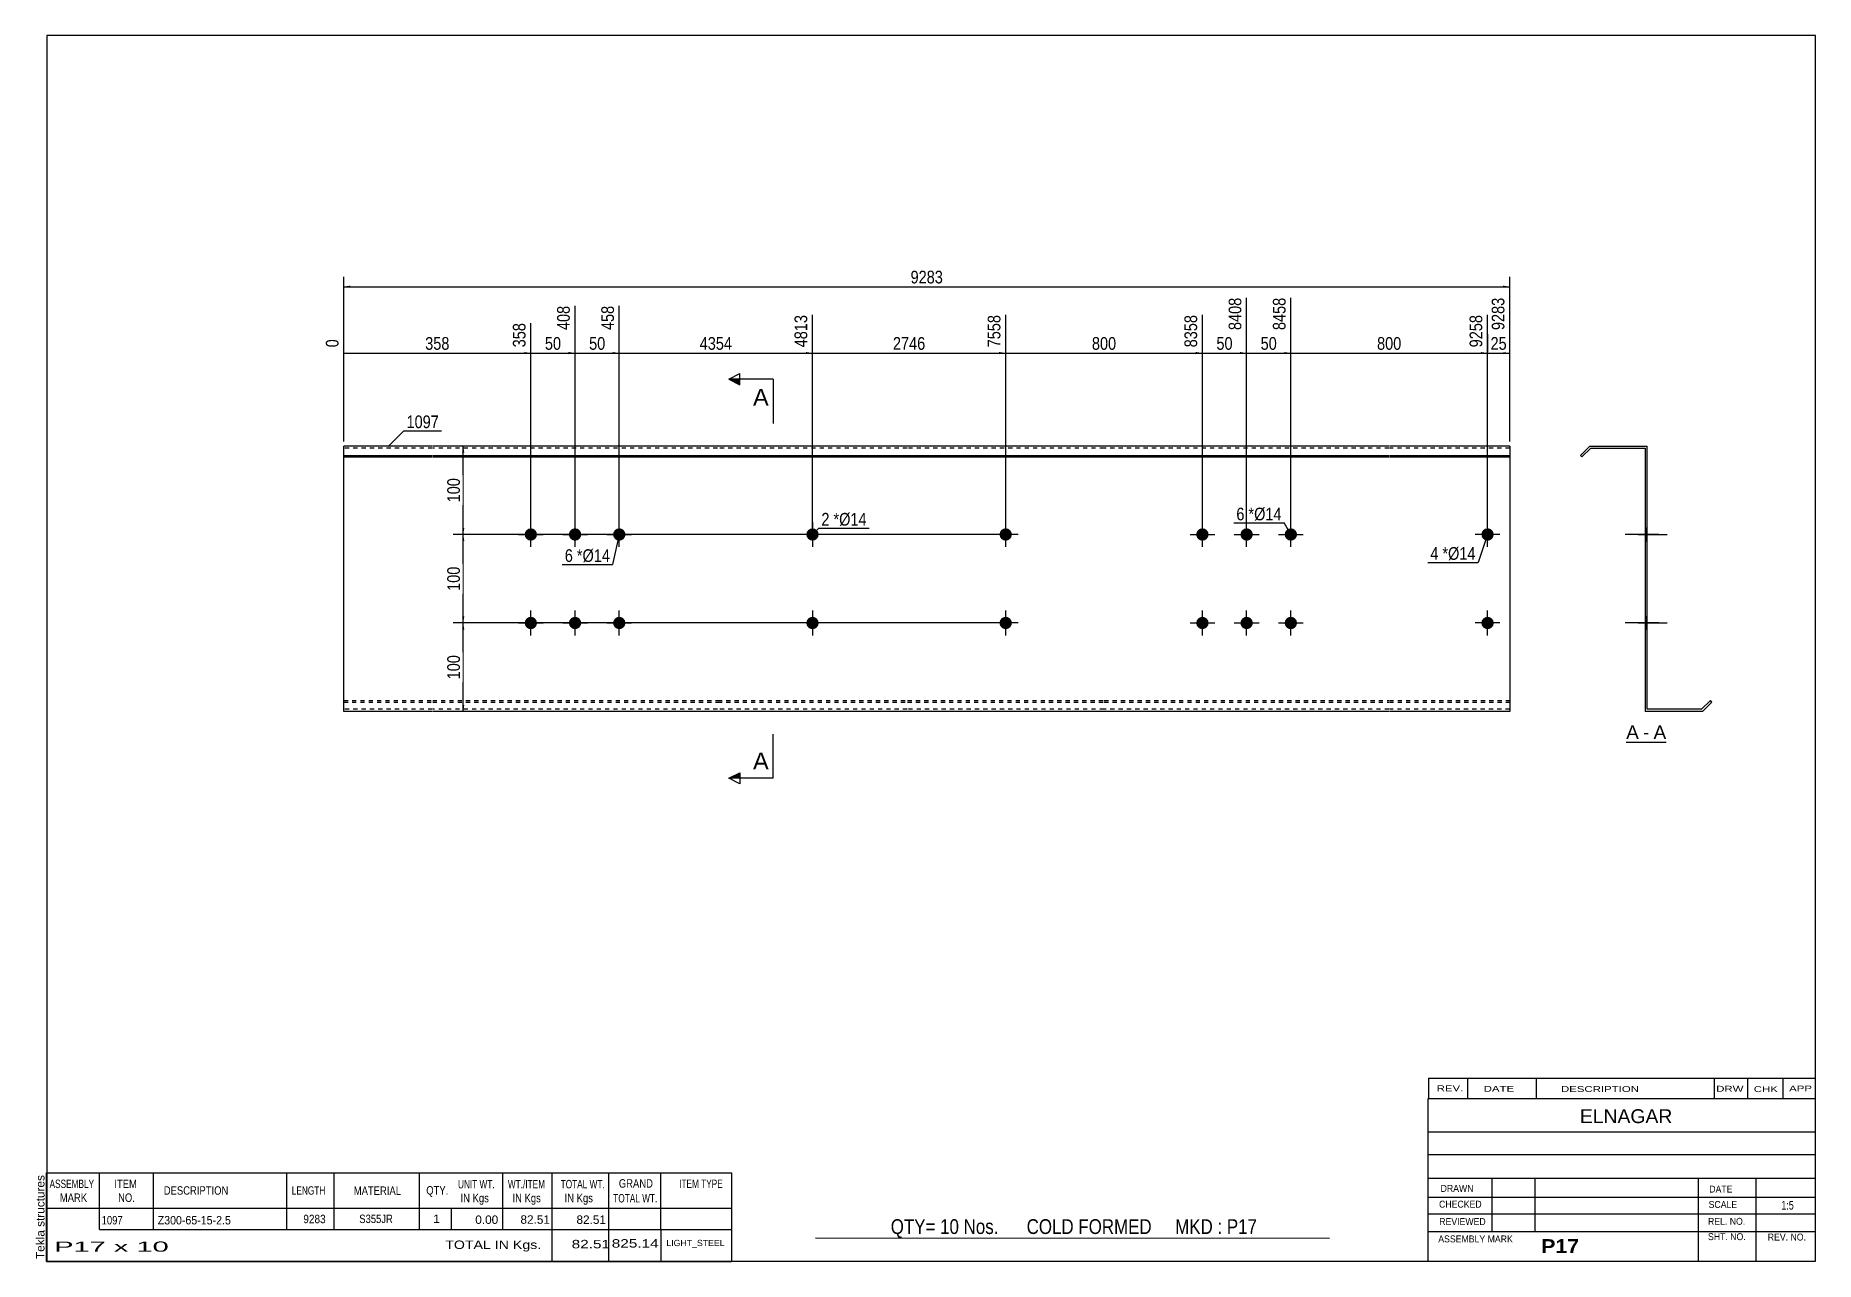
# Model space of a CAD drawing. Header units: millimetres. Extents: x -70 to 333, y -154 to 123.
import ezdxf

# ---------------------------------------------------------------- set-up
doc = ezdxf.new("R2010")
doc.units = ezdxf.units.MM
doc.linetypes.add('DXK_LINE_DOT1', pattern=[1.8814, 0.9407, -0.9407])
doc.styles.add('Arial', font='ARIAL.TTF', dxfattribs={"height": 0.2})
doc.styles.add('Arial Bold', font='ARIALBD.TTF', dxfattribs={"height": 0.2})
doc.styles.add('Arial Narrow', font='ARIALN.TTF', dxfattribs={"height": 0.2})

# ---------------------------------------------------------------- blocks, each defined once
blk = doc.blocks.new('Unknown-629083324-1555')
at = {"color": 5, "linetype": 'Continuous'}
for p, q in [((332.8, 122.75), (-67.2, 122.75)), ((-67.2, 122.75), (-67.2, -154.25)), ((332.8, -154.25), (332.8, 122.75)), ((-67.2, -154.25), (332.8, -154.25))]:
    blk.add_line(p, q, dxfattribs=at)
at = {"color": 174, "linetype": 'Continuous', "style": 'Arial'}
blk.add_text('Tekla structures', height=1.9102, rotation=90, dxfattribs=at).set_placement((-67.7, -153.75))
blk = doc.blocks.new('Unknown-629083324-12 - 1230')
at = {"color": 7, "linetype": 'Continuous'}
blk.add_line((290.01, -36.95), (299.04, -36.95), dxfattribs=at)
at = {"color": 0, "linetype": 'Continuous'}
blk.add_wipeout([(292.86, -36.2), (292.86, -33), (290.01, -33), (290.01, -36.2)], dxfattribs=at)
blk.add_wipeout([(295.24, -36.2), (295.24, -33), (293.82, -33), (293.82, -36.2)], dxfattribs=at)
at = {"color": 96, "linetype": 'Continuous', "style": 'Arial'}
blk.add_text('A', height=3.06, dxfattribs=at).set_placement((290.01, -36.2))
at = {"color": 0, "linetype": 'Continuous'}
blk.add_wipeout([(299.04, -36.2), (299.04, -33), (296.2, -33), (296.2, -36.2)], dxfattribs=at)
at = {"color": 96, "linetype": 'Continuous', "style": 'Arial'}
for s, p in [('-', (293.82, -36.2)), ('A', (296.2, -36.2))]:
    blk.add_text(s, height=3.06, dxfattribs=at).set_placement(p)
blk = doc.blocks.new('Bolt-629083324-1223 - 1203')
at = {"linetype": 'Continuous'}
for points in [[(107.39, 10, -1), (104.59, 10, -1)], [(107.39, -10, -1), (104.59, -10, -1)]]:
    blk.add_hatch(color=3, dxfattribs=at).paths.add_polyline_path(points)
at = {"color": 3, "linetype": 'Continuous'}
for p, q in [((105.99, 12.8), (105.99, 7.2)), ((108.79, 10), (103.19, 10)), ((105.99, -7.2), (105.99, -12.8)), ((108.79, -10), (103.19, -10))]:
    blk.add_line(p, q, dxfattribs=at)
blk = doc.blocks.new('Part-629083324-1218 - 1203')
at = {"color": 2, "linetype": 'Continuous'}
for p, q in [((0, -30), (0, 30)), ((20, 30), (0, 30)), ((84.49, 30), (20.1, 30)), ((127.39, 30), (84.59, 30)), ((171.88, 30), (127.49, 30)), ((236.36, 30), (171.98, 30)), ((263.66, 30), (236.46, 30)), ((263.66, 30), (263.66, -30)), ((0, 27.88), (20, 27.88)), ((0, 27.53), (20, 27.53)), ((20.1, 27.88), (84.49, 27.88)), ((20.1, 27.53), (84.49, 27.53)), ((84.59, 27.88), (127.39, 27.88)), ((84.59, 27.53), (127.39, 27.53)), ((127.49, 27.88), (171.88, 27.88)), ((127.49, 27.53), (171.88, 27.53)), ((171.98, 27.88), (236.36, 27.88)), ((171.98, 27.53), (236.36, 27.53)), ((236.46, 27.88), (263.66, 27.88)), ((236.46, 27.53), (263.66, 27.53)), ((20, -30), (0, -30)), ((84.49, -30), (20.1, -30)), ((127.39, -30), (84.59, -30)), ((171.88, -30), (127.49, -30)), ((236.36, -30), (171.98, -30)), ((263.66, -30), (236.46, -30))]:
    blk.add_line(p, q, dxfattribs=at)
at = {"color": 7, "linetype": 'DXK_LINE_DOT1'}
for p, q in [((20, 29.5), (0, 29.5)), ((84.49, 29.5), (20.1, 29.5)), ((127.39, 29.5), (84.59, 29.5)), ((171.88, 29.5), (127.49, 29.5)), ((236.36, 29.5), (171.98, 29.5)), ((263.66, 29.5), (236.46, 29.5)), ((0, -27.53), (20, -27.53)), ((0, -27.88), (20, -27.88)), ((20.1, -27.53), (84.49, -27.53)), ((20.1, -27.88), (84.49, -27.88)), ((84.59, -27.53), (127.39, -27.53)), ((84.59, -27.88), (127.39, -27.88)), ((127.49, -27.53), (171.88, -27.53)), ((127.49, -27.88), (171.88, -27.88)), ((171.98, -27.53), (236.36, -27.53)), ((171.98, -27.88), (236.36, -27.88)), ((236.46, -27.53), (263.66, -27.53)), ((236.46, -27.88), (263.66, -27.88)), ((20, -29.5), (0, -29.5)), ((84.49, -29.5), (20.1, -29.5)), ((127.39, -29.5), (84.59, -29.5)), ((171.88, -29.5), (127.49, -29.5)), ((236.36, -29.5), (171.98, -29.5)), ((263.66, -29.5), (236.46, -29.5))]:
    blk.add_line(p, q, dxfattribs=at)
blk = doc.blocks.new('Bolt-629083324-1219 - 1203')
at = {"linetype": 'Continuous'}
for points in [[(192.77, 10, -1), (195.57, 10, -1)], [(202.77, 10, -1), (205.57, 10, -1)], [(212.77, 10, -1), (215.57, 10, -1)], [(192.77, -10, -1), (195.57, -10, -1)], [(202.77, -10, -1), (205.57, -10, -1)], [(212.77, -10, -1), (215.57, -10, -1)]]:
    blk.add_hatch(color=3, dxfattribs=at).paths.add_polyline_path(points)
at = {"color": 3, "linetype": 'Continuous'}
for p, q in [((194.17, 7.2), (194.17, 12.8)), ((204.17, 7.2), (204.17, 12.8)), ((214.17, 7.2), (214.17, 12.8)), ((191.37, 10), (196.97, 10)), ((201.37, 10), (206.97, 10)), ((211.37, 10), (216.97, 10)), ((194.17, -12.8), (194.17, -7.2)), ((204.17, -12.8), (204.17, -7.2)), ((214.17, -12.8), (214.17, -7.2)), ((191.37, -10), (196.97, -10)), ((201.37, -10), (206.97, -10)), ((211.37, -10), (216.97, -10))]:
    blk.add_line(p, q, dxfattribs=at)
blk = doc.blocks.new('Bolt-629083324-1220 - 1203')
at = {"linetype": 'Continuous'}
for points in [[(148.28, 10, -1), (151.08, 10, -1)], [(257.26, 10, -1), (260.06, 10, -1)]]:
    blk.add_hatch(color=3, dxfattribs=at).paths.add_polyline_path(points)
at = {"color": 3, "linetype": 'Continuous'}
for p, q in [((149.68, 7.2), (149.68, 12.8)), ((258.66, 7.2), (258.66, 12.8)), ((152.48, 10), (146.88, 10)), ((261.46, 10), (255.86, 10))]:
    blk.add_line(p, q, dxfattribs=at)
blk = doc.blocks.new('Bolt-629083324-1221 - 1203')
at = {"linetype": 'Continuous'}
for points in [[(148.28, -10, -1), (151.08, -10, -1)], [(257.26, -10, -1), (260.06, -10, -1)]]:
    blk.add_hatch(color=3, dxfattribs=at).paths.add_polyline_path(points)
at = {"color": 3, "linetype": 'Continuous'}
for p, q in [((149.68, -12.8), (149.68, -7.2)), ((258.66, -12.8), (258.66, -7.2)), ((152.48, -10), (146.88, -10)), ((261.46, -10), (255.86, -10))]:
    blk.add_line(p, q, dxfattribs=at)
blk = doc.blocks.new('Bolt-629083324-1222 - 1203')
at = {"linetype": 'Continuous'}
for points in [[(40.89, 10, -1), (43.69, 10, -1)], [(50.89, 10, -1), (53.69, 10, -1)], [(60.89, 10, -1), (63.69, 10, -1)], [(40.89, -10, -1), (43.69, -10, -1)], [(50.89, -10, -1), (53.69, -10, -1)], [(60.89, -10, -1), (63.69, -10, -1)]]:
    blk.add_hatch(color=3, dxfattribs=at).paths.add_polyline_path(points)
at = {"color": 3, "linetype": 'Continuous'}
for p, q in [((42.29, 7.2), (42.29, 12.8)), ((52.29, 7.2), (52.29, 12.8)), ((62.29, 7.2), (62.29, 12.8)), ((39.49, 10), (45.09, 10)), ((49.49, 10), (55.09, 10)), ((59.49, 10), (65.09, 10)), ((42.29, -12.8), (42.29, -7.2)), ((52.29, -12.8), (52.29, -7.2)), ((62.29, -12.8), (62.29, -7.2)), ((39.49, -10), (45.09, -10)), ((49.49, -10), (55.09, -10)), ((59.49, -10), (65.09, -10))]:
    blk.add_line(p, q, dxfattribs=at)
blk = doc.blocks.new('Part-629083324-1232 - 1230')
at = {"color": 2, "linetype": 'Continuous'}
for p, q in [((281.78, 30), (279.66, 27.88)), ((280.01, 27.53), (281.99, 29.5)), ((281.78, 30), (294.78, 30)), ((281.99, 29.5), (294.28, 29.5)), ((294.28, 29.5), (294.28, -30)), ((294.78, -29.5), (294.78, 30)), ((279.66, 27.88), (280.01, 27.53)), ((309.05, -27.53), (307.07, -29.5)), ((307.28, -30), (309.4, -27.88)), ((309.4, -27.88), (309.05, -27.53)), ((307.28, -30), (294.28, -30)), ((307.07, -29.5), (294.78, -29.5))]:
    blk.add_line(p, q, dxfattribs=at)
blk = doc.blocks.new('Bolt-629083324-1233 - 1230')
at = {"linetype": 'Continuous'}
for points in [[(294.28, 11.4), (294.28, 8.6), (294.78, 8.6), (294.78, 11.4)], [(294.28, 11.4), (294.28, 8.6), (294.78, 8.6), (294.78, 11.4)], [(294.28, 11.4), (294.28, 8.6), (294.78, 8.6), (294.78, 11.4)], [(294.28, -8.6), (294.28, -11.4), (294.78, -11.4), (294.78, -8.6)], [(294.28, -8.6), (294.28, -11.4), (294.78, -11.4), (294.78, -8.6)], [(294.28, -8.6), (294.28, -11.4), (294.78, -11.4), (294.78, -8.6)]]:
    blk.add_hatch(color=3, dxfattribs=at).paths.add_polyline_path(points)
at = {"color": 3, "linetype": 'Continuous'}
for p, q in [((297.38, 10), (289.78, 10)), ((297.38, 10), (289.78, 10)), ((297.38, 10), (289.78, 10)), ((294.78, 11.4), (294.28, 11.4)), ((294.78, 11.4), (294.28, 11.4)), ((294.78, 11.4), (294.28, 11.4)), ((294.78, 8.6), (294.28, 8.6)), ((294.78, 8.6), (294.28, 8.6)), ((294.78, 8.6), (294.28, 8.6)), ((297.38, -10), (289.78, -10)), ((297.38, -10), (289.78, -10)), ((297.38, -10), (289.78, -10)), ((294.78, -8.6), (294.28, -8.6)), ((294.78, -8.6), (294.28, -8.6)), ((294.78, -8.6), (294.28, -8.6)), ((294.78, -11.4), (294.28, -11.4)), ((294.78, -11.4), (294.28, -11.4)), ((294.78, -11.4), (294.28, -11.4))]:
    blk.add_line(p, q, dxfattribs=at)
blk = doc.blocks.new('Bolt-629083324-1234 - 1230')
at = {"linetype": 'Continuous'}
blk.add_hatch(color=3, dxfattribs=at).paths.add_polyline_path([(294.28, 11.4), (294.28, 8.6), (294.78, 8.6), (294.78, 11.4)])
blk.add_hatch(color=3, dxfattribs=at).paths.add_polyline_path([(294.28, 11.4), (294.28, 8.6), (294.78, 8.6), (294.78, 11.4)])
at = {"color": 3, "linetype": 'Continuous'}
for p, q in [((292.68, 10), (299.28, 10)), ((292.68, 10), (299.28, 10)), ((294.28, 11.4), (294.78, 11.4)), ((294.28, 11.4), (294.78, 11.4)), ((294.28, 8.6), (294.78, 8.6)), ((294.28, 8.6), (294.78, 8.6))]:
    blk.add_line(p, q, dxfattribs=at)
blk = doc.blocks.new('Bolt-629083324-1235 - 1230')
at = {"linetype": 'Continuous'}
blk.add_hatch(color=3, dxfattribs=at).paths.add_polyline_path([(294.28, -8.6), (294.28, -11.4), (294.78, -11.4), (294.78, -8.6)])
blk.add_hatch(color=3, dxfattribs=at).paths.add_polyline_path([(294.28, -8.6), (294.28, -11.4), (294.78, -11.4), (294.78, -8.6)])
at = {"color": 3, "linetype": 'Continuous'}
for p, q in [((292.68, -10), (299.28, -10)), ((292.68, -10), (299.28, -10)), ((294.28, -8.6), (294.78, -8.6)), ((294.28, -8.6), (294.78, -8.6)), ((294.28, -11.4), (294.78, -11.4)), ((294.28, -11.4), (294.78, -11.4))]:
    blk.add_line(p, q, dxfattribs=at)
blk = doc.blocks.new('Bolt-629083324-1236 - 1230')
at = {"linetype": 'Continuous'}
for points in [[(294.28, 11.4), (294.28, 8.6), (294.78, 8.6), (294.78, 11.4)], [(294.28, 11.4), (294.28, 8.6), (294.78, 8.6), (294.78, 11.4)], [(294.28, 11.4), (294.28, 8.6), (294.78, 8.6), (294.78, 11.4)], [(294.28, -8.6), (294.28, -11.4), (294.78, -11.4), (294.78, -8.6)], [(294.28, -8.6), (294.28, -11.4), (294.78, -11.4), (294.78, -8.6)], [(294.28, -8.6), (294.28, -11.4), (294.78, -11.4), (294.78, -8.6)]]:
    blk.add_hatch(color=3, dxfattribs=at).paths.add_polyline_path(points)
at = {"color": 3, "linetype": 'Continuous'}
for p, q in [((297.38, 10), (289.78, 10)), ((297.38, 10), (289.78, 10)), ((297.38, 10), (289.78, 10)), ((294.78, 11.4), (294.28, 11.4)), ((294.78, 11.4), (294.28, 11.4)), ((294.78, 11.4), (294.28, 11.4)), ((294.78, 8.6), (294.28, 8.6)), ((294.78, 8.6), (294.28, 8.6)), ((294.78, 8.6), (294.28, 8.6)), ((297.38, -10), (289.78, -10)), ((297.38, -10), (289.78, -10)), ((297.38, -10), (289.78, -10)), ((294.78, -8.6), (294.28, -8.6)), ((294.78, -8.6), (294.28, -8.6)), ((294.78, -8.6), (294.28, -8.6)), ((294.78, -11.4), (294.28, -11.4)), ((294.78, -11.4), (294.28, -11.4)), ((294.78, -11.4), (294.28, -11.4))]:
    blk.add_line(p, q, dxfattribs=at)
blk = doc.blocks.new('Bolt-629083324-1237 - 1230')
at = {"linetype": 'Continuous'}
for points in [[(294.78, 8.6), (294.78, 11.4), (294.28, 11.4), (294.28, 8.6)], [(294.78, -11.4), (294.78, -8.6), (294.28, -8.6), (294.28, -11.4)]]:
    blk.add_hatch(color=3, dxfattribs=at).paths.add_polyline_path(points)
at = {"color": 3, "linetype": 'Continuous'}
for p, q in [((294.78, 10), (290.28, 10)), ((294.78, 11.4), (294.28, 11.4)), ((294.78, 8.6), (294.28, 8.6)), ((294.78, -10), (290.28, -10)), ((294.78, -8.6), (294.28, -8.6)), ((294.78, -11.4), (294.28, -11.4))]:
    blk.add_line(p, q, dxfattribs=at)
blk = doc.blocks.new('StraightDimension-629083324-1296 - 1203')
at = {"linetype": 'Continuous'}
for points in [[(26.75, -11.5), (27, -10), (27.25, -11.5)], [(27.25, -28.5), (27, -30), (26.75, -28.5)]]:
    blk.add_hatch(color=7, dxfattribs=at).paths.add_polyline_path(points)
at = {"color": 7, "linetype": 'Continuous'}
for p, q in [((148.68, -10), (24.75, -10)), ((27, -30), (27, -10)), ((41.29, -30), (24.75, -30))]:
    blk.add_line(p, q, dxfattribs=at)
at = {"color": 0}
blk.add_wipeout([(26.85, -16.66), (22.65, -16.66), (22.65, -23.34), (26.85, -23.34)], dxfattribs=at)
at = {"color": 3, "style": 'Arial Narrow'}
blk.add_text('100', height=2.863, rotation=90.0002, dxfattribs=at).set_placement((26.25, -22.74))
blk = doc.blocks.new('StraightDimension-629083324-1256 - 1203')
at = {"linetype": 'Continuous'}
blk.add_hatch(color=7, dxfattribs=at).paths.add_polyline_path([(60.79, 51.25), (62.29, 51), (60.79, 50.75)])
at = {"color": 7, "linetype": 'Continuous'}
for p, q in [((52.29, 11), (52.29, 61.68)), ((62.29, 11), (62.29, 61.68)), ((52.29, 51), (62.29, 51))]:
    blk.add_line(p, q, dxfattribs=at)
at = {"color": 0}
blk.add_wipeout([(59.72, 51.15), (59.72, 55.35), (54.87, 55.35), (54.87, 51.15)], dxfattribs=at)
at = {"color": 0, "linetype": 'Continuous'}
blk.add_wipeout([(61.69, 62.28), (57.49, 62.28), (57.49, 55.6), (61.69, 55.6)], dxfattribs=at)
at = {"color": 3, "linetype": 'Continuous', "style": 'Arial Narrow'}
blk.add_text('458', height=2.863, rotation=90.0002, dxfattribs=at).set_placement((61.09, 56.2))
at = {"color": 3, "style": 'Arial Narrow'}
blk.add_text('50', height=2.863, dxfattribs=at).set_placement((55.47, 51.75))
blk = doc.blocks.new('StraightDimension-629083324-1249 - 1203')
at = {"linetype": 'Continuous'}
blk.add_hatch(color=7, dxfattribs=at).paths.add_polyline_path([(262.16, 51.25), (263.66, 51), (262.16, 50.75)])
at = {"color": 7, "linetype": 'Continuous'}
for p, q in [((263.66, 31), (263.66, 63.51)), ((258.66, 11), (258.66, 59.61)), ((258.66, 51), (263.66, 51))]:
    blk.add_line(p, q, dxfattribs=at)
at = {"color": 0}
blk.add_wipeout([(263.59, 51.15), (263.59, 55.35), (258.73, 55.35), (258.73, 51.15)], dxfattribs=at)
at = {"color": 0, "linetype": 'Continuous'}
blk.add_wipeout([(263.06, 64.11), (258.86, 64.11), (258.86, 55.6), (263.06, 55.6)], dxfattribs=at)
at = {"color": 3, "linetype": 'Continuous', "style": 'Arial Narrow'}
blk.add_text('9283', height=2.863, rotation=90.0002, dxfattribs=at).set_placement((262.46, 56.2))
at = {"color": 3, "style": 'Arial Narrow'}
blk.add_text('25', height=2.863, dxfattribs=at).set_placement((259.33, 51.75))
blk = doc.blocks.new('StraightDimension-629083324-1250 - 1203')
at = {"linetype": 'Continuous'}
blk.add_hatch(color=7, dxfattribs=at).paths.add_polyline_path([(257.16, 51.25), (258.66, 51), (257.16, 50.75)])
at = {"color": 7, "linetype": 'Continuous'}
for p, q in [((214.17, 11), (214.17, 63.51)), ((258.66, 11), (258.66, 59.61)), ((214.17, 51), (258.66, 51))]:
    blk.add_line(p, q, dxfattribs=at)
at = {"color": 0, "linetype": 'Continuous'}
blk.add_wipeout([(258.06, 60.21), (253.86, 60.21), (253.86, 51.7), (258.06, 51.7)], dxfattribs=at)
at = {"color": 0}
blk.add_wipeout([(239.76, 51.15), (239.76, 55.35), (233.07, 55.35), (233.07, 51.15)], dxfattribs=at)
at = {"color": 3, "linetype": 'Continuous', "style": 'Arial Narrow'}
blk.add_text('9258', height=2.863, rotation=90.0002, dxfattribs=at).set_placement((257.46, 52.3))
at = {"color": 3, "style": 'Arial Narrow'}
blk.add_text('800', height=2.863, dxfattribs=at).set_placement((233.67, 51.75))
blk = doc.blocks.new('StraightDimension-629083324-1316 - 1203')
at = {"linetype": 'Continuous'}
for points in [[(1.5, 65.75), (0, 66), (1.5, 66.25)], [(262.16, 66.25), (263.66, 66), (262.16, 65.75)]]:
    blk.add_hatch(color=7, dxfattribs=at).paths.add_polyline_path(points)
at = {"color": 7, "linetype": 'Continuous'}
for p, q in [((0, 31), (0, 68.25)), ((0, 66), (263.66, 66)), ((263.66, 31), (263.66, 68.25))]:
    blk.add_line(p, q, dxfattribs=at)
at = {"color": 0}
blk.add_wipeout([(136.09, 66.15), (136.09, 70.35), (127.57, 70.35), (127.57, 66.15)], dxfattribs=at)
at = {"color": 3, "style": 'Arial Narrow'}
blk.add_text('9283', height=2.863, dxfattribs=at).set_placement((128.17, 66.75))
blk = doc.blocks.new('StraightDimension-629083324-1251 - 1203')
at = {"linetype": 'Continuous'}
blk.add_hatch(color=7, dxfattribs=at).paths.add_polyline_path([(212.67, 51.25), (214.17, 51), (212.67, 50.75)])
at = {"color": 7, "linetype": 'Continuous'}
for p, q in [((204.17, 11), (204.17, 63.51)), ((214.17, 11), (214.17, 63.51)), ((204.17, 51), (214.17, 51))]:
    blk.add_line(p, q, dxfattribs=at)
at = {"color": 0}
blk.add_wipeout([(211.6, 51.15), (211.6, 55.35), (206.74, 55.35), (206.74, 51.15)], dxfattribs=at)
at = {"color": 0, "linetype": 'Continuous'}
blk.add_wipeout([(213.57, 64.11), (209.37, 64.11), (209.37, 55.6), (213.57, 55.6)], dxfattribs=at)
at = {"color": 3, "linetype": 'Continuous', "style": 'Arial Narrow'}
blk.add_text('8458', height=2.863, rotation=90.0002, dxfattribs=at).set_placement((212.97, 56.2))
at = {"color": 3, "style": 'Arial Narrow'}
blk.add_text('50', height=2.863, dxfattribs=at).set_placement((207.34, 51.75))
blk = doc.blocks.new('StraightDimension-629083324-1252 - 1203')
at = {"linetype": 'Continuous'}
blk.add_hatch(color=7, dxfattribs=at).paths.add_polyline_path([(202.67, 51.25), (204.17, 51), (202.67, 50.75)])
at = {"color": 7, "linetype": 'Continuous'}
for p, q in [((204.17, 11), (204.17, 63.51)), ((194.17, 11), (194.17, 59.61)), ((194.17, 51), (204.17, 51))]:
    blk.add_line(p, q, dxfattribs=at)
at = {"color": 0}
blk.add_wipeout([(201.6, 51.15), (201.6, 55.35), (196.74, 55.35), (196.74, 51.15)], dxfattribs=at)
at = {"color": 0, "linetype": 'Continuous'}
blk.add_wipeout([(203.57, 64.11), (199.37, 64.11), (199.37, 55.6), (203.57, 55.6)], dxfattribs=at)
at = {"color": 3, "linetype": 'Continuous', "style": 'Arial Narrow'}
blk.add_text('8408', height=2.863, rotation=90.0002, dxfattribs=at).set_placement((202.97, 56.2))
at = {"color": 3, "style": 'Arial Narrow'}
blk.add_text('50', height=2.863, dxfattribs=at).set_placement((197.34, 51.75))
blk = doc.blocks.new('StraightDimension-629083324-1253 - 1203')
at = {"linetype": 'Continuous'}
blk.add_hatch(color=7, dxfattribs=at).paths.add_polyline_path([(192.67, 51.25), (194.17, 51), (192.67, 50.75)])
at = {"color": 7, "linetype": 'Continuous'}
for p, q in [((149.68, 11), (149.68, 59.61)), ((194.17, 11), (194.17, 59.61)), ((149.68, 51), (194.17, 51))]:
    blk.add_line(p, q, dxfattribs=at)
at = {"color": 0, "linetype": 'Continuous'}
blk.add_wipeout([(193.57, 60.21), (189.37, 60.21), (189.37, 51.7), (193.57, 51.7)], dxfattribs=at)
at = {"color": 0}
blk.add_wipeout([(175.27, 51.15), (175.27, 55.35), (168.58, 55.35), (168.58, 51.15)], dxfattribs=at)
at = {"color": 3, "linetype": 'Continuous', "style": 'Arial Narrow'}
blk.add_text('8358', height=2.863, rotation=90.0002, dxfattribs=at).set_placement((192.97, 52.3))
at = {"color": 3, "style": 'Arial Narrow'}
blk.add_text('800', height=2.863, dxfattribs=at).set_placement((169.18, 51.75))
blk = doc.blocks.new('StraightDimension-629083324-1254 - 1203')
at = {"linetype": 'Continuous'}
blk.add_hatch(color=7, dxfattribs=at).paths.add_polyline_path([(148.18, 51.25), (149.68, 51), (148.18, 50.75)])
at = {"color": 7, "linetype": 'Continuous'}
for p, q in [((105.99, 11), (105.99, 59.61)), ((149.68, 11), (149.68, 59.61)), ((105.99, 51), (149.68, 51))]:
    blk.add_line(p, q, dxfattribs=at)
at = {"color": 0, "linetype": 'Continuous'}
blk.add_wipeout([(149.08, 60.21), (144.88, 60.21), (144.88, 51.7), (149.08, 51.7)], dxfattribs=at)
at = {"color": 0}
blk.add_wipeout([(132.09, 51.15), (132.09, 55.35), (123.58, 55.35), (123.58, 51.15)], dxfattribs=at)
at = {"color": 3, "linetype": 'Continuous', "style": 'Arial Narrow'}
blk.add_text('7558', height=2.863, rotation=90.0002, dxfattribs=at).set_placement((148.48, 52.3))
at = {"color": 3, "style": 'Arial Narrow'}
blk.add_text('2746', height=2.863, dxfattribs=at).set_placement((124.18, 51.75))
blk = doc.blocks.new('StraightDimension-629083324-1255 - 1203')
at = {"linetype": 'Continuous'}
blk.add_hatch(color=7, dxfattribs=at).paths.add_polyline_path([(104.49, 51.25), (105.99, 51), (104.49, 50.75)])
at = {"color": 7, "linetype": 'Continuous'}
for p, q in [((62.29, 11), (62.29, 61.68)), ((105.99, 11), (105.99, 59.61)), ((62.29, 51), (105.99, 51))]:
    blk.add_line(p, q, dxfattribs=at)
at = {"color": 0, "linetype": 'Continuous'}
blk.add_wipeout([(105.39, 60.21), (101.19, 60.21), (101.19, 51.7), (105.39, 51.7)], dxfattribs=at)
at = {"color": 0}
blk.add_wipeout([(88.4, 51.15), (88.4, 55.35), (79.88, 55.35), (79.88, 51.15)], dxfattribs=at)
at = {"color": 3, "linetype": 'Continuous', "style": 'Arial Narrow'}
blk.add_text('4813', height=2.863, rotation=90.0002, dxfattribs=at).set_placement((104.79, 52.3))
at = {"color": 3, "style": 'Arial Narrow'}
blk.add_text('4354', height=2.863, dxfattribs=at).set_placement((80.48, 51.75))
blk = doc.blocks.new('StraightDimension-629083324-1257 - 1203')
at = {"linetype": 'Continuous'}
blk.add_hatch(color=7, dxfattribs=at).paths.add_polyline_path([(50.79, 51.25), (52.29, 51), (50.79, 50.75)])
at = {"color": 7, "linetype": 'Continuous'}
for p, q in [((52.29, 11), (52.29, 61.68)), ((42.29, 11), (42.29, 57.78)), ((42.29, 51), (52.29, 51))]:
    blk.add_line(p, q, dxfattribs=at)
at = {"color": 0}
blk.add_wipeout([(49.72, 51.15), (49.72, 55.35), (44.87, 55.35), (44.87, 51.15)], dxfattribs=at)
at = {"color": 0, "linetype": 'Continuous'}
blk.add_wipeout([(51.69, 62.28), (47.49, 62.28), (47.49, 55.6), (51.69, 55.6)], dxfattribs=at)
at = {"color": 3, "linetype": 'Continuous', "style": 'Arial Narrow'}
blk.add_text('408', height=2.863, rotation=90.0002, dxfattribs=at).set_placement((51.09, 56.2))
at = {"color": 3, "style": 'Arial Narrow'}
blk.add_text('50', height=2.863, dxfattribs=at).set_placement((45.47, 51.75))
blk = doc.blocks.new('StraightDimension-629083324-1258 - 1203')
at = {"linetype": 'Continuous'}
blk.add_hatch(color=7, dxfattribs=at).paths.add_polyline_path([(40.79, 51.25), (42.29, 51), (40.79, 50.75)])
at = {"color": 7, "linetype": 'Continuous'}
for p, q in [((42.29, 11), (42.29, 57.78)), ((0, 31), (0, 54.13)), ((0, 51), (42.29, 51))]:
    blk.add_line(p, q, dxfattribs=at)
at = {"color": 0, "linetype": 'Continuous'}
for points in [[(41.69, 58.38), (37.49, 58.38), (37.49, 51.7), (41.69, 51.7)], [(-0.6, 54.73), (-4.8, 54.73), (-4.8, 51.7), (-0.6, 51.7)]]:
    blk.add_wipeout(points, dxfattribs=at)
at = {"color": 0}
blk.add_wipeout([(24.49, 51.15), (24.49, 55.35), (17.8, 55.35), (17.8, 51.15)], dxfattribs=at)
at = {"color": 3, "linetype": 'Continuous', "style": 'Arial Narrow'}
for s, height, p in [('358', 2.863, (41.09, 52.3)), ('0', 2.86, (-1.2, 52.3))]:
    blk.add_text(s, height=height, rotation=90.0002, dxfattribs=at).set_placement(p)
at = {"color": 3, "style": 'Arial Narrow'}
blk.add_text('358', height=2.863, dxfattribs=at).set_placement((18.4, 51.75))
blk = doc.blocks.new('StraightDimension-629083324-1294 - 1203')
at = {"linetype": 'Continuous'}
for points in [[(26.75, 28.5), (27, 30), (27.25, 28.5)], [(27.25, 11.5), (27, 10), (26.75, 11.5)]]:
    blk.add_hatch(color=7, dxfattribs=at).paths.add_polyline_path(points)
at = {"color": 7, "linetype": 'Continuous'}
for p, q in [((41.29, 30), (24.75, 30)), ((27, 10), (27, 30)), ((148.68, 10), (24.75, 10))]:
    blk.add_line(p, q, dxfattribs=at)
at = {"color": 0}
blk.add_wipeout([(26.85, 23.34), (22.65, 23.34), (22.65, 16.66), (26.85, 16.66)], dxfattribs=at)
at = {"color": 3, "style": 'Arial Narrow'}
blk.add_text('100', height=2.863, rotation=90.0002, dxfattribs=at).set_placement((26.25, 17.26))
blk = doc.blocks.new('StraightDimension-629083324-1295 - 1203')
at = {"linetype": 'Continuous'}
for points in [[(26.75, 8.5), (27, 10), (27.25, 8.5)], [(27.25, -8.5), (27, -10), (26.75, -8.5)]]:
    blk.add_hatch(color=7, dxfattribs=at).paths.add_polyline_path(points)
at = {"color": 7, "linetype": 'Continuous'}
for p, q in [((148.68, 10), (24.75, 10)), ((27, -10), (27, 10)), ((148.68, -10), (24.75, -10))]:
    blk.add_line(p, q, dxfattribs=at)
at = {"color": 0}
blk.add_wipeout([(26.85, 3.34), (22.65, 3.34), (22.65, -3.34), (26.85, -3.34)], dxfattribs=at)
at = {"color": 3, "style": 'Arial Narrow'}
blk.add_text('100', height=2.863, rotation=90.0002, dxfattribs=at).set_placement((26.25, -2.74))
blk = doc.blocks.new('CBS_BOM-629083324-1574')
at = {"color": 7, "linetype": 'Continuous'}
for p, q in [((-67.23, -142.28), (-67.23, -134.28)), ((-67.23, -134.28), (87.69, -134.28)), ((-55.23, -142.28), (-55.23, -134.28)), ((-43.04, -142.28), (-43.04, -134.28)), ((-12.88, -142.28), (-12.88, -134.28)), ((-2.2, -142.28), (-2.2, -134.28)), ((17.12, -142.28), (17.12, -134.28)), ((35.92, -142.28), (35.92, -134.28)), ((47.13, -142.28), (47.13, -134.28)), ((59.92, -142.28), (59.92, -134.28)), ((71.67, -142.28), (71.67, -134.28)), ((87.69, -134.29), (87.69, -142.27)), ((-67.23, -142.28), (87.69, -142.28)), ((-67.23, -147.08), (-67.23, -142.28)), ((-55.23, -147.08), (-55.23, -142.28)), ((-43.04, -147.08), (-43.04, -142.28)), ((-12.88, -147.08), (-12.88, -142.28)), ((-2.2, -147.08), (-2.2, -142.28)), ((17.12, -147.08), (17.12, -142.28)), ((24.38, -147.08), (24.38, -142.28)), ((35.92, -147.08), (35.92, -142.28)), ((47.13, -147.08), (47.13, -142.28)), ((59.92, -147.08), (59.92, -142.28)), ((71.69, -147.08), (71.69, -142.28)), ((87.69, -142.28), (87.69, -147.08)), ((-67.23, -154.28), (-67.23, -147.1)), ((-55.23, -147.08), (87.69, -147.08)), ((47.13, -154.28), (47.13, -147.1)), ((59.92, -154.28), (59.92, -147.1)), ((71.73, -154.28), (71.73, -147.1)), ((87.69, -147.08), (87.69, -154.28)), ((-67.23, -154.28), (87.69, -154.28))]:
    blk.add_line(p, q, dxfattribs=at)
at = {"color": 3, "linetype": 'Continuous', "style": 'Arial'}
for s, height, width, p in [('ASSEMBLY', 1.91, 0.7, (-66.55, -137.71)), ('ITEM', 1.91, 0.8, (-51.9, -137.71)), ('UNIT WT.', 1.91, 0.7, (25.81, -137.78)), ('WT./ITEM', 1.91, 0.7, (37.1, -137.78)), ('TOTAL WT.', 1.91, 0.7, (49.04, -137.78)), ('GRAND', 1.91, 0.8, (62.19, -137.62)), ('ITEM TYPE', 1.91, 0.7, (75.83, -137.7)), ('MARK', 1.91, 0.8, (-64.23, -140.84)), ('NO.', 1.91, 0.8, (-51.05, -140.84)), ('DESCRIPTION', 1.9102, 0.8, (-40.72, -139.21)), ('LENGTH', 1.91, 0.7, (-11.77, -139.21)), ('MATERIAL', 1.91, 0.8, (2.25, -139.26)), ('QTY.', 1.91, 0.8, (18.64, -139.18)), ('IN Kgs', 1.91, 0.8, (26.39, -140.92)), ('IN Kgs', 1.91, 0.8, (38.14, -140.92)), ('IN Kgs', 1.91, 0.8, (49.93, -140.92)), ('TOTAL WT.', 1.91, 0.7, (60.93, -140.96))]:
    blk.add_text(s, height=height, dxfattribs=dict(at, width=width)).set_placement(p)
at = {"color": 7, "linetype": 'Continuous', "style": 'Arial'}
for s, height, width, p in [('1097', 1.91, 0.8, (-54.77, -145.93)), ('Z300-65-15-2.5', 1.9102, 0.9, (-42.1, -145.93)), ('9283', 1.91, 0.85, (-9.16, -145.65)), ('S355JR', 1.91, 0.8, (3.49, -145.62))]:
    blk.add_text(s, height=height, dxfattribs=dict(at, width=width)).set_placement(p)
for s, p in [('1', (20.21, -145.62)), ('0.00', (29.72, -145.81)), ('82.51', (39.94, -145.78)), ('82.51', (52.61, -145.81))]:
    blk.add_text(s, height=1.91, dxfattribs=at).set_placement(p)
at = {"color": 6, "linetype": 'Continuous', "style": 'Arial'}
for s, height, width, p in [('P17 x 10', 2.292, 2.05, (-65.51, -152.09)), ('TOTAL IN Kgs.', 1.9102, 1.2, (22.93, -151.48)), ('82.51', 1.91, 1.3, (51.52, -151.33)), ('825.14', 1.91, 1.3, (60.59, -151.17))]:
    blk.add_text(s, height=height, dxfattribs=dict(at, width=width)).set_placement(p)
blk.add_text('LIGHT_STEEL', height=1.4135, dxfattribs=at).set_placement((72.94, -150.83))
blk = doc.blocks.new('CBS_CALLOFF-629083324-1575')
at = {"color": 7, "linetype": 'Continuous'}
blk.add_line((106.68, -148.98), (222.91, -149), dxfattribs=at)
at = {"color": 3, "linetype": 'Continuous', "style": 'Arial Narrow'}
blk.add_text('QTY= 10 Nos.      COLD FORMED     MKD : P17', height=3.3405, dxfattribs=at).set_placement((123.68, -148.09))
blk = doc.blocks.new('CBS_NAME_BLOG-629083324-1576')
at = {"color": 7, "linetype": 'Continuous'}
for p, q in [((245.21, -117.5), (332.73, -117.5)), ((245.21, -154.21), (245.21, -117.5)), ((245.21, -125.04), (332.73, -125.04)), ((245.28, -130.09), (332.8, -130.09)), ((245.21, -135.46), (332.73, -135.46)), ((259.73, -147.57), (259.73, -135.47)), ((269.42, -147.54), (269.42, -135.47)), ((306.33, -154.21), (306.33, -135.48)), ((319.38, -154.21), (319.38, -135.47)), ((245.22, -139.76), (332.8, -139.74)), ((245.21, -143.51), (332.73, -143.51)), ((245.21, -147.55), (332.73, -147.55)), ((245.21, -154.25), (332.8, -154.25))]:
    blk.add_line(p, q, dxfattribs=at)
at = {"color": 3, "linetype": 'Continuous', "style": 'Arial'}
blk.add_text('ELNAGAR', height=3.133, dxfattribs=at).set_placement((279.53, -123.03))
at = {"color": 3, "linetype": 'Continuous'}
for s, height, style, width, p in [('CHECKED', 1.566, 'Arial', 0.9, (247.69, -142.14)), ('DRAWN', 1.566, 'Arial', 0.9, (248.04, -138.57)), ('SCALE', 1.566, 'Arial', 0.9, (308.65, -142.21)), ('DATE', 1.566, 'Arial', 0.9, (308.8, -138.73)), ('1:5', 1.957, 'Arial Narrow', 0.9, (325.1, -142.57)), ('REVIEWED', 1.566, 'Arial', 0.9, (247.73, -146.06)), ('REL. NO.', 1.566, 'Arial', 0.9, (308.51, -146.01)), ('ASSEMBLY MARK', 1.5663, 'Arial', 0.9, (247.51, -149.99)), ('SHT. NO.', 1.566, 'Arial', 0.9, (308.51, -149.48)), ('REV. NO.', 1.566, 'Arial', 0.9, (322.03, -149.57)), ('P17', 3.131, 'Arial Bold', 1.1, (270.79, -152.39))]:
    blk.add_text(s, height=height, dxfattribs=dict(at, style=style, width=width)).set_placement(p)
blk = doc.blocks.new('CBS_REVISION-629083324-1577')
at = {"color": 7, "linetype": 'Continuous'}
for p, q in [((245.29, -112.87), (332.79, -112.87)), ((245.29, -112.87), (245.29, -117.5)), ((254.09, -112.87), (254.09, -117.5)), ((269.68, -112.87), (269.68, -117.44)), ((309.94, -112.87), (309.94, -117.5)), ((317.48, -112.87), (317.48, -117.5)), ((325.43, -112.87), (325.43, -117.5)), ((245.29, -117.5), (332.79, -117.5))]:
    blk.add_line(p, q, dxfattribs=at)
at = {"color": 7, "style": 'Arial Narrow', "width": 1.7}
for s, height, p in [('REV.', 1.326, (247.15, -115.82)), ('DATE', 1.326, (257.78, -115.94)), ('DESCRIPTION', 1.3257, (275.26, -115.99)), ('DRW', 1.326, (310.37, -115.93)), ('CHK', 1.326, (318.86, -116.02)), ('APP', 1.326, (326.86, -115.87))]:
    blk.add_text(s, height=height, dxfattribs=at).set_placement(p)
blk = doc.blocks.new('SectionMark-629083324-1247 - 1203')
at = {"linetype": 'Continuous'}
for points in [[(89.59, 45.1), (89.59, 43.85), (87.09, 45.1)], [(89.59, -43.85), (89.59, -45.1), (87.09, -45.1)]]:
    blk.add_hatch(color=30, dxfattribs=at).paths.add_polyline_path(points)
at = {"color": 30, "linetype": 'Continuous'}
for p, q in [((87.09, 45.1), (89.59, 46.35)), ((87.09, 45.1), (89.59, 43.85)), ((89.59, 43.85), (89.59, 46.35)), ((87.09, -45.1), (89.59, -43.85)), ((89.59, -43.85), (89.59, -46.35)), ((89.59, -46.35), (87.09, -45.1))]:
    blk.add_line(p, q, dxfattribs=at)
at = {"color": 0, "linetype": 'Continuous'}
for points in [[(96.09, 39.1), (96.09, 43.1), (92.53, 43.1), (92.53, 39.1)], [(96.09, -43.1), (96.09, -39.1), (92.53, -39.1), (92.53, -43.1)]]:
    blk.add_wipeout(points, dxfattribs=at)
at = {"color": 30, "linetype": 'Continuous'}
for p, q in [((97.09, 45.1), (87.09, 45.1)), ((97.09, 45.1), (97.09, 35.1)), ((97.09, -45.1), (97.09, -35.1)), ((97.09, -45.1), (87.09, -45.1))]:
    blk.add_line(p, q, dxfattribs=at)
at = {"color": 96, "linetype": 'Continuous', "style": 'Arial'}
for p in [(92.53, 39.1), (92.53, -43.1)]:
    blk.add_text('A', height=3.82, dxfattribs=at).set_placement(p)
blk = doc.blocks.new('Mark-629083324-1319 - 1203')
at = {"color": 0}
blk.add_wipeout([(21.5, 34.04), (21.5, 37.04), (14.18, 37.04), (14.18, 34.04)], dxfattribs=at)
blk.add_wipeout([(21.5, 34.04), (21.5, 37.04), (14.18, 37.04), (14.18, 34.04)], dxfattribs=at)
at = {"color": 7, "linetype": 'Continuous'}
for p, q in [((10.05, 29.9), (13.58, 33.44)), ((13.58, 33.44), (22.1, 33.44))]:
    blk.add_line(p, q, dxfattribs=at)
at = {"color": 3, "style": 'Arial Narrow'}
blk.add_text('1097', height=2.863, dxfattribs=at).set_placement((14.18, 34.04))
blk = doc.blocks.new('MarkSet-629083324-1330 - 1203')
at = {"color": 0}
blk.add_wipeout([(247.55, 4.28), (247.55, 7.28), (245.72, 7.28), (245.72, 4.28)], dxfattribs=at)
blk.add_wipeout([(247.55, 4.28), (247.55, 7.28), (245.72, 7.28), (245.72, 4.28)], dxfattribs=at)
blk.add_wipeout([(249.72, 4.28), (249.72, 7.28), (248.45, 7.28), (248.45, 4.28)], dxfattribs=at)
blk.add_wipeout([(249.72, 4.28), (249.72, 7.28), (248.45, 7.28), (248.45, 4.28)], dxfattribs=at)
at = {"color": 3, "style": 'Arial Narrow'}
blk.add_text('4', height=2.86, dxfattribs=at).set_placement((245.72, 4.28))
at = {"color": 0}
blk.add_wipeout([(255.94, 4.28), (255.94, 7.28), (249.72, 7.28), (249.72, 4.28)], dxfattribs=at)
blk.add_wipeout([(255.94, 4.28), (255.94, 7.28), (249.72, 7.28), (249.72, 4.28)], dxfattribs=at)
at = {"color": 7, "linetype": 'Continuous'}
for p in [(258.66, 10), (245.12, 3.68)]:
    blk.add_line(p, (256.54, 3.68), dxfattribs=at)
at = {"color": 3, "style": 'Arial Narrow'}
for s, height, p in [('*', 2.86, (248.45, 4.28)), ('Ø14', 2.863, (249.72, 4.28))]:
    blk.add_text(s, height=height, dxfattribs=at).set_placement(p)
blk = doc.blocks.new('Mark-629083324-1333 - 1203')
at = {"color": 0}
blk.add_wipeout([(203.68, 13.2), (203.68, 16.2), (201.85, 16.2), (201.85, 13.2)], dxfattribs=at)
blk.add_wipeout([(203.68, 13.2), (203.68, 16.2), (201.85, 16.2), (201.85, 13.2)], dxfattribs=at)
blk.add_wipeout([(205.86, 13.2), (205.86, 16.2), (204.58, 16.2), (204.58, 13.2)], dxfattribs=at)
blk.add_wipeout([(205.86, 13.2), (205.86, 16.2), (204.58, 16.2), (204.58, 13.2)], dxfattribs=at)
at = {"color": 3, "style": 'Arial Narrow'}
blk.add_text('6', height=2.86, dxfattribs=at).set_placement((201.85, 13.2))
at = {"color": 0}
blk.add_wipeout([(212.07, 13.2), (212.07, 16.2), (205.86, 16.2), (205.86, 13.2)], dxfattribs=at)
blk.add_wipeout([(212.07, 13.2), (212.07, 16.2), (205.86, 16.2), (205.86, 13.2)], dxfattribs=at)
at = {"color": 7, "linetype": 'Continuous'}
for p in [(201.25, 12.6), (214.17, 10)]:
    blk.add_line(p, (212.67, 12.6), dxfattribs=at)
at = {"color": 3, "style": 'Arial Narrow'}
for s, height, p in [('Ø14', 2.863, (205.86, 13.2)), ('*', 2.86, (204.58, 13.2))]:
    blk.add_text(s, height=height, dxfattribs=at).set_placement(p)
blk = doc.blocks.new('Mark-629083324-1334 - 1203')
at = {"color": 0}
blk.add_wipeout([(51.8, 3.8), (51.8, 6.8), (49.97, 6.8), (49.97, 3.8)], dxfattribs=at)
blk.add_wipeout([(51.8, 3.8), (51.8, 6.8), (49.97, 6.8), (49.97, 3.8)], dxfattribs=at)
blk.add_wipeout([(53.98, 3.8), (53.98, 6.8), (52.7, 6.8), (52.7, 3.8)], dxfattribs=at)
blk.add_wipeout([(53.98, 3.8), (53.98, 6.8), (52.7, 6.8), (52.7, 3.8)], dxfattribs=at)
at = {"color": 3, "style": 'Arial Narrow'}
blk.add_text('6', height=2.86, dxfattribs=at).set_placement((49.97, 3.8))
at = {"color": 0}
blk.add_wipeout([(60.19, 3.8), (60.19, 6.8), (53.98, 6.8), (53.98, 3.8)], dxfattribs=at)
blk.add_wipeout([(60.19, 3.8), (60.19, 6.8), (53.98, 6.8), (53.98, 3.8)], dxfattribs=at)
at = {"color": 7, "linetype": 'Continuous'}
for p in [(62.29, 10), (49.37, 3.2)]:
    blk.add_line(p, (60.79, 3.2), dxfattribs=at)
at = {"color": 3, "style": 'Arial Narrow'}
for s, height, p in [('*', 2.86, (52.7, 3.8)), ('Ø14', 2.863, (53.98, 3.8))]:
    blk.add_text(s, height=height, dxfattribs=at).set_placement(p)
blk = doc.blocks.new('Mark-629083324-1335 - 1203')
at = {"color": 0}
blk.add_wipeout([(109.83, 12.01), (109.83, 15.01), (108, 15.01), (108, 12.01)], dxfattribs=at)
blk.add_wipeout([(109.83, 12.01), (109.83, 15.01), (108, 15.01), (108, 12.01)], dxfattribs=at)
at = {"color": 7, "linetype": 'Continuous'}
blk.add_line((105.99, 10), (107.4, 11.41), dxfattribs=at)
at = {"color": 0}
blk.add_wipeout([(112.01, 12.01), (112.01, 15.01), (110.73, 15.01), (110.73, 12.01)], dxfattribs=at)
blk.add_wipeout([(112.01, 12.01), (112.01, 15.01), (110.73, 15.01), (110.73, 12.01)], dxfattribs=at)
at = {"color": 3, "style": 'Arial Narrow'}
blk.add_text('2', height=2.86, dxfattribs=at).set_placement((108, 12.01))
at = {"color": 0}
blk.add_wipeout([(118.22, 12.01), (118.22, 15.01), (112.01, 15.01), (112.01, 12.01)], dxfattribs=at)
blk.add_wipeout([(118.22, 12.01), (118.22, 15.01), (112.01, 15.01), (112.01, 12.01)], dxfattribs=at)
at = {"color": 7, "linetype": 'Continuous'}
blk.add_line((107.4, 11.41), (118.82, 11.41), dxfattribs=at)
at = {"color": 3, "style": 'Arial Narrow'}
for s, height, p in [('*', 2.86, (110.73, 12.01)), ('Ø14', 2.863, (112.01, 12.01))]:
    blk.add_text(s, height=height, dxfattribs=at).set_placement(p)

msp = doc.modelspace()

# ---------------------------------------------------------------- block references
for name in ['Unknown-629083324-1555', 'Part-629083324-1218 - 1203', 'Part-629083324-1232 - 1230', 'Bolt-629083324-1222 - 1203', 'Bolt-629083324-1223 - 1203', 'Bolt-629083324-1220 - 1203', 'Bolt-629083324-1219 - 1203', 'Bolt-629083324-1233 - 1230', 'Bolt-629083324-1236 - 1230', 'Bolt-629083324-1237 - 1230', 'Bolt-629083324-1234 - 1230', 'Bolt-629083324-1221 - 1203', 'Bolt-629083324-1235 - 1230', 'CBS_REVISION-629083324-1577', 'CBS_NAME_BLOG-629083324-1576', 'CBS_BOM-629083324-1574', 'CBS_CALLOFF-629083324-1575']:
    msp.add_blockref(name, (0, 0))

# ---------------------------------------------------------------- next in the draw order: block references
for name in ['StraightDimension-629083324-1256 - 1203', 'StraightDimension-629083324-1249 - 1203', 'StraightDimension-629083324-1296 - 1203', 'Unknown-629083324-12 - 1230']:
    msp.add_blockref(name, (0, 0))

# ---------------------------------------------------------------- next in the draw order: block references
msp.add_blockref('StraightDimension-629083324-1250 - 1203', (0, 0))

# ---------------------------------------------------------------- next in the draw order: block references
for name in ['StraightDimension-629083324-1316 - 1203', 'MarkSet-629083324-1330 - 1203']:
    msp.add_blockref(name, (0, 0))

# ---------------------------------------------------------------- next in the draw order: block references
for name in ['StraightDimension-629083324-1257 - 1203', 'StraightDimension-629083324-1251 - 1203']:
    msp.add_blockref(name, (0, 0))

# ---------------------------------------------------------------- next in the draw order: block references
for name in ['StraightDimension-629083324-1252 - 1203', 'StraightDimension-629083324-1258 - 1203']:
    msp.add_blockref(name, (0, 0))

# ---------------------------------------------------------------- next in the draw order: block references
for name in ['StraightDimension-629083324-1253 - 1203', 'Mark-629083324-1333 - 1203']:
    msp.add_blockref(name, (0, 0))

# ---------------------------------------------------------------- next in the draw order: block references
msp.add_blockref('StraightDimension-629083324-1254 - 1203', (0, 0))

# ---------------------------------------------------------------- next in the draw order: block references
msp.add_blockref('StraightDimension-629083324-1255 - 1203', (0, 0))

# ---------------------------------------------------------------- next in the draw order: block references
msp.add_blockref('StraightDimension-629083324-1294 - 1203', (0, 0))

# ---------------------------------------------------------------- next in the draw order: block references
for name in ['Mark-629083324-1319 - 1203', 'StraightDimension-629083324-1295 - 1203']:
    msp.add_blockref(name, (0, 0))

# ---------------------------------------------------------------- next in the draw order: block references
for name in ['SectionMark-629083324-1247 - 1203', 'Mark-629083324-1335 - 1203', 'Mark-629083324-1334 - 1203']:
    msp.add_blockref(name, (0, 0))

doc.saveas('drawing.dxf')
